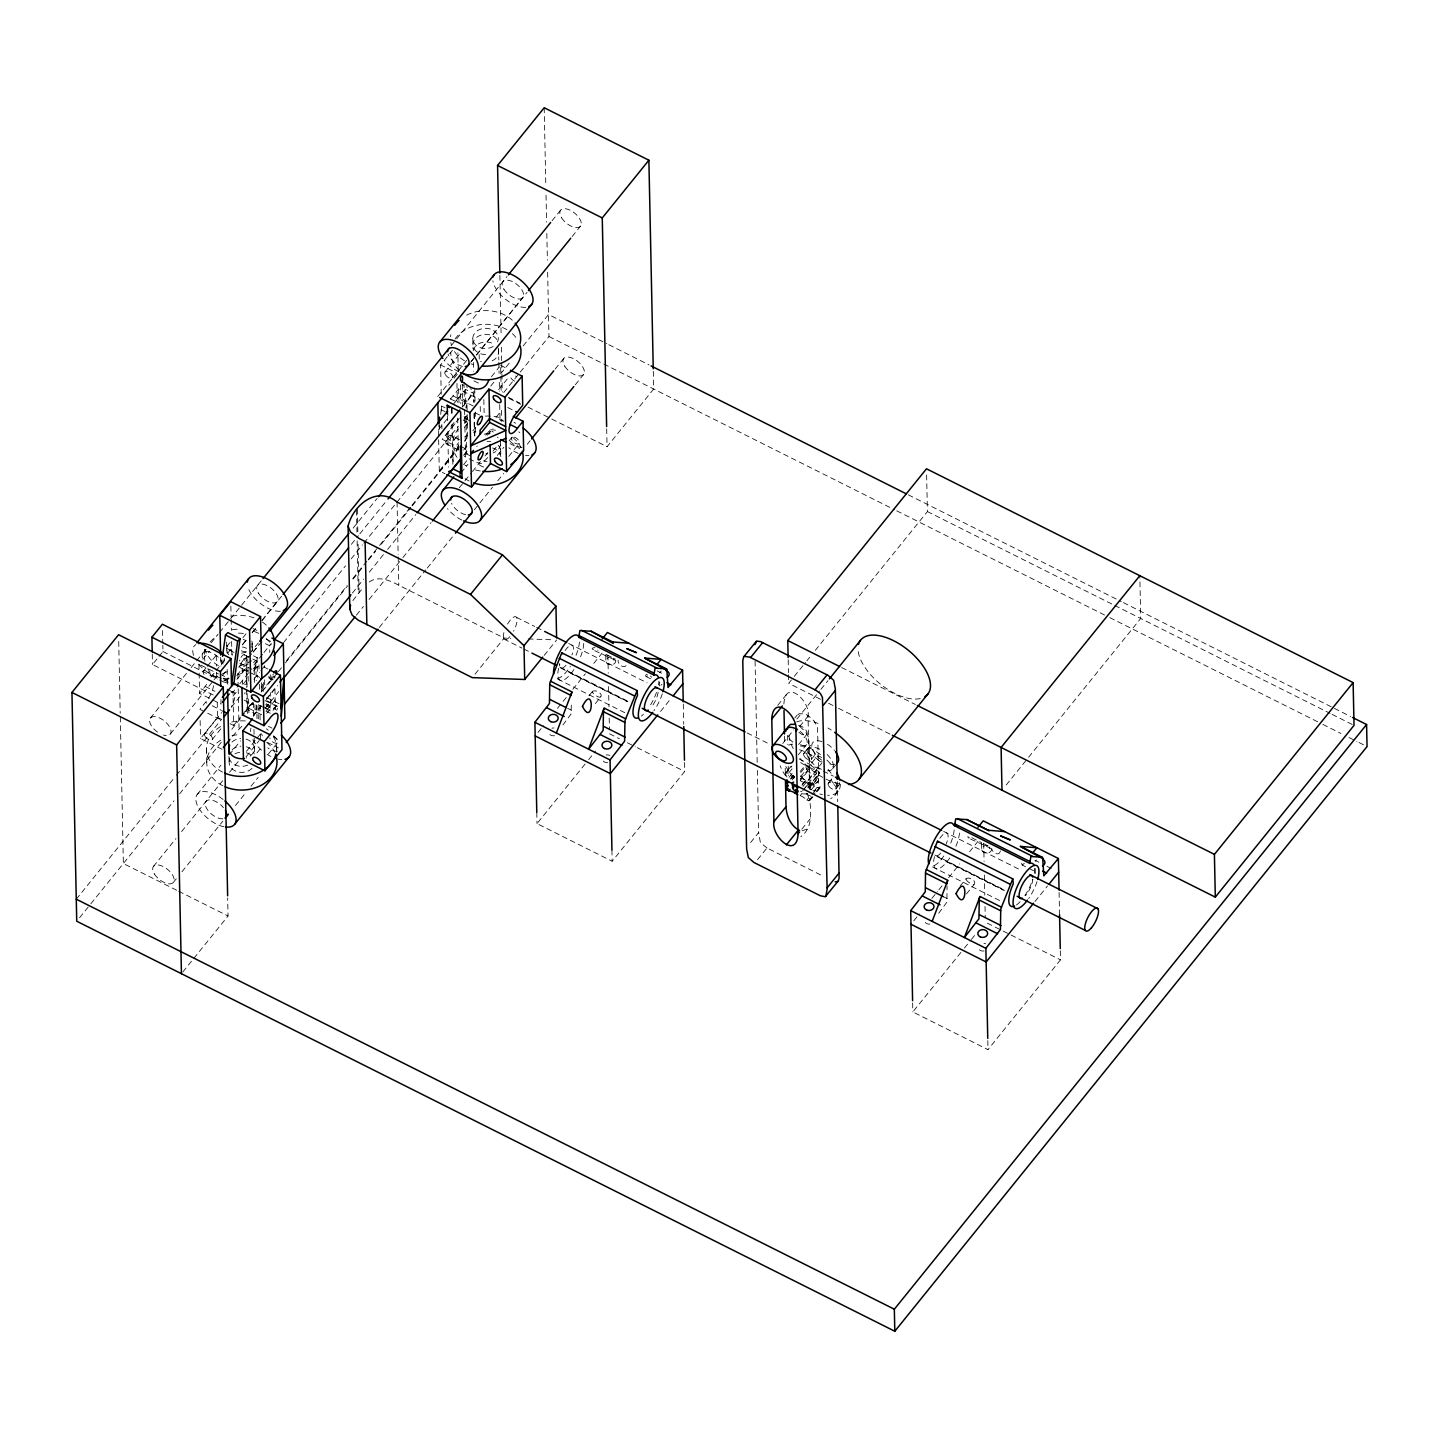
<?xml version="1.0" encoding="UTF-8"?>
<svg xmlns="http://www.w3.org/2000/svg" width="1439" height="1439" viewBox="0 0 1439 1439"><rect width="100%" height="100%" fill="white"/><g stroke="black" fill="none" stroke-linecap="round" stroke-linejoin="round"><path stroke-width="0.75" stroke-dasharray="5 3.75" d="M783.877 704.031C785.226 677.499 810.93 701.62 808.034 716.136L809.509 786.737M807.909 795.173A9.551 4.857 38.9 0 0 809.707 799.418L809.833 799.634C810.841 812.531 812.927 827.875 800.857 836.653M262.348 735.851L261.502 733.71M438.553 435.639L439.003 423.462M439.363 429.164L439.74 424.955M440.712 414.432L441.485 406.014L445.065 407.795M221.39 664.872L222.272 658.468M223.782 662.498L224.358 658.235M812.477 797.314L809.833 799.634M817.658 790.91L820.068 786.593A9.551 4.857 38.9 0 1 818.341 781.215A12.771 6.493 38.9 0 0 818.413 777.69L809.348 788.914M809.204 788.374L818.251 777.15A9.551 4.857 38.9 0 1 819.78 773.373L816.92 769.793A9.551 4.857 38.9 0 1 810.553 767.814L800.192 780.64M809.941 800.462L812.873 796.666M352.879 600.585L363.006 587.706M800.444 775.927L806.128 781.269A10.954 5.576 38.9 0 0 810.049 783.23L815.625 783.536L818.269 780.963A17.322 8.814 38.9 0 0 818.647 778.643L817.604 729.321A17.322 8.814 38.9 0 0 817.136 726.605L814.33 721.281L808.628 715.938A10.954 5.576 38.9 0 0 804.725 713.978L799.149 713.672L796.487 716.244A17.322 8.814 38.9 0 0 796.163 717.755M790.659 766.519L785.334 774.074A9.551 4.857 38.9 0 1 786.935 777.078M213.188 694.965L152.48 664.53L157.714 658.037M159.027 656.418L162.967 651.543L162.823 645.248M150.286 718.205L189.75 669.333M191.171 667.588L205.615 649.708M211.209 642.783L218.206 634.113M219.609 632.387L261.646 580.313M451.109 345.756L456.199 339.442M456.703 338.831L506.942 276.612M552.054 220.761L560.526 210.292M202.881 659.278L209.446 651.148M441.233 394.268L440.622 364.93L452.422 350.325M203.367 671.186L205.993 667.93M207.288 666.311L216.48 654.943M445.029 371.964L459.455 354.102M210.885 677.085L214.825 672.229M216.138 670.592L225.329 659.224M452.565 377.881L468.305 358.383M242.957 637.675L247.022 632.638M437.726 396.516L456.721 373.007L440.622 364.93M220.94 699.624L221.03 704.103L199.553 693.346L205.147 686.439A13.221 4.479 -63.4 0 1 207.774 683.273M454.094 378.205L458.286 373.025L457.854 352.807M170.36 733.962L212.666 681.6M214.069 679.856L218.296 674.621M242.256 644.942L246.501 639.707M252.131 632.728L256.358 627.494M262.006 620.497L281.738 596.07M470.643 362.178L474.87 356.944M476.291 355.199L527.034 292.369M572.146 236.518L580.601 226.031M242.489 644.672L246.681 639.492M252.275 632.566L256.466 627.368M262.078 620.443L277.457 601.394M471.201 361.513L475.392 356.314M476.795 354.588L522.951 297.441M222.451 675.449L227.956 668.649M213.494 685.683A13.221 4.479 -63.4 0 1 205.471 702.394L199.895 709.301L205.759 712.251M450.407 399.053A13.221 4.479 -63.4 0 0 453.033 395.887L458.609 388.98L480.086 399.736M238.694 667.156L258.265 642.909M251.663 653.756L246.033 660.735L246.591 687.32M253.084 652.011L258.714 645.014M353.167 528.095L377.126 498.434M456.055 400.69L458.879 397.2L466.938 401.247L467.171 412.309M253.282 651.993L261.574 641.74L269.633 645.769L269.777 652.461M453.051 404.683L465.481 389.285L473.539 393.333L473.719 402.254M236.787 675.449L242.22 668.721L242.31 672.643M236.877 679.352L247.724 665.915M438.427 429.775L447.925 418.012L447.853 414.108M262.546 654.295L254.091 664.764L254.451 682.482M263.949 652.551L271 643.827M351.35 544.338L358.401 535.614M359.804 533.869L386.587 500.718M462.477 407.003L473.539 393.333M230.078 723.673L233.658 725.472L232.974 692.213L238.388 685.504M239.755 683.813L250.602 670.376M233.046 696.134L238.478 689.407M450.893 426.394L454.958 421.357M243.209 684.047L248.461 677.553M253.696 671.06L258.948 664.566L259.038 668.937M491.436 376.712L499.315 366.963M221.984 749.269L200.507 738.513L217.559 717.395L217.199 700.631M459.239 418.173L442.187 439.291L458.286 447.367L439.291 470.877L444.975 473.737M204.662 733.638L221.714 712.521M446.342 434.416L458.142 419.81M76.285 899.195L174.964 777.024M176.367 775.279L221.48 719.428M231.337 707.215L239.809 696.746M253.894 679.298L259.542 672.301M260.945 670.556L265.172 665.322M283.501 642.639L345.522 565.851M351.17 558.872L362.448 544.895M363.851 543.151L458.304 426.214M463.934 419.235L466.758 415.745M490.735 386.084L494.962 380.831M500.592 373.852L510.467 361.639M523.148 345.936L548.529 314.511L606.808 343.723M212.199 739.538L221.39 728.17M453.879 440.334L459.113 433.841M464.365 427.329L468.305 422.472M498.596 389.699L507.787 378.331M233.658 725.472L240.457 717.072M241.806 715.381L251.303 703.635M245.296 711.424L252.688 702.484M261.143 692.015L273.842 676.312M286.523 660.591L347.141 585.547M352.771 578.568L366.873 561.12M368.276 559.375L378.151 547.162M379.554 545.417L410.565 507.014M411.968 505.269L459.904 445.946M79.559 917.74L89.452 905.491M90.837 903.782L174.011 800.803M179.641 793.824L221.948 741.463M231.805 729.249L244.486 713.546M245.907 711.801L252.958 703.077M276.918 673.398L261.412 692.591L261.304 686.277M278.321 671.653L283.969 664.674M285.372 662.929L347.393 586.141M353.041 579.162L362.916 566.93M368.546 559.951L375.597 551.227M381.227 544.248L410.835 507.589M412.238 505.844L458.771 448.248M464.401 441.269L467.225 437.78M472.855 430.801L475.679 427.311M503.776 392.523L548.979 336.546L547.629 271.503M232.47 736.282L242.849 725.184M463.646 450.065L467.585 445.191M266.377 698.85L274.507 688.777M246.627 689.533L247.058 709.463L255.099 713.51L260.747 706.513M266.377 699.534L277.655 685.576M352.375 593.084L363.635 579.126M369.283 572.146L386.192 551.191M387.613 549.446L415.799 514.55M463.718 455.21L467.945 449.975L461.505 446.756M253.21 716.154L261.502 705.901M464.024 455.156L466.794 451.738L466.038 416.051M265.172 708.366L278.752 691.565M485.734 435.262L489.8 430.225L493.379 432.024M197.143 794.598L220.922 765.152M229.305 754.773L240.493 740.905M463.61 464.671L467.801 459.491M487.389 435.244L492.983 428.318M266.611 710.596L274.759 700.523L274.669 696.602M266.791 713.348L271.323 707.754M461.02 472.873L467.927 464.329M153.379 866.53L175.936 838.595M181.584 831.616L222.703 780.711M229.52 772.275L239.378 760.044M246.429 751.32L260.477 733.944A12.771 6.493 38.9 0 0 259.811 735.761M356.386 615.173L363.437 606.449M369.086 599.469L401.499 559.321M402.92 557.577L431.106 522.663M459.311 487.767L464.006 481.957M464.941 480.788L471.003 473.305M472.388 471.578L480.446 461.577M484.979 455.983L487.785 452.53M555.166 369.068L563.62 358.599M246.087 756.788L259.2 740.545M487.749 457.566L481.849 463.646L476.309 462.405M493.001 451.073L496.941 446.198M256.915 752.975L260.855 748.1M497.282 455.39L503.848 447.277M509.082 440.766L511.708 437.528M268.391 754.018L277.565 742.65M508.74 456.433L519.245 443.428M173.471 882.269L176.295 878.779M181.926 871.8L222.811 821.183M235.51 805.48L245.601 792.997M251.016 786.27L258.175 777.42M379.302 627.44L425.818 569.844M427.239 568.099L454.022 534.93M474.294 509.838L479.385 503.524M479.889 502.913L492.48 487.317M497.714 480.824L503.668 473.467M527.322 444.165L530.146 440.676M575.258 384.825L583.712 374.356M182.843 971.955L228.046 915.995L227.668 898.044M551.749 419.019L607.06 446.738L653.666 389.016L653.306 371.082M475.014 674.189L504.172 638.089L510.737 638.304M544.158 655.411L556.659 639.923M537.97 732.487L543.546 725.58M557.487 708.312L561.678 703.131M563.063 701.405L567.254 696.224M572.83 689.317L585.385 673.776M593.749 663.415L602.114 653.054M562.901 724.95L570.923 714.266L571.373 703.959M588.965 695.757L592.688 691.152M684.514 762.49L684.694 771.484L612.169 861.259L537.017 823.594L587.22 761.429M588.623 759.702L595.584 751.068M660.555 711.442L670.304 699.354M820.572 699.3L788.68 683.309L792.889 678.111M794.292 676.366L805.498 662.498M806.901 660.753L809.707 657.281M815.301 650.338L927.4 511.564L926.59 473.071M777.762 705.326L787.151 693.688M794.778 718.025L797.242 714.967M796.918 719.032L819.475 691.116M820.878 689.371L827.929 680.647M782.744 743.495L793.788 729.807M799.724 726.425L808.034 716.136M798.537 744.575L806.829 734.322M798.321 754.827L806.613 744.557M785.226 773.067L791.684 766.285M785.406 774.164L791.882 766.16M803.789 753.46L807.243 749.179M807.441 749.161L812.621 742.758M794.598 777.851A9.551 4.857 38.9 0 1 788.284 773.516L793.465 767.095M789.004 777.366L793.537 771.754M790.299 779.075L793.537 775.063M791.108 778.805L793.68 775.603M792.817 778.571L794.76 776.161M792.062 780.01L794.652 776.808M800.12 771.556L805.3 765.134A12.771 6.493 38.9 0 1 809.905 767.383L810.067 767.509M800.768 772.545L806.29 765.71M811.326 759.36L814.78 755.097M800.75 776.502L816.866 756.554M800.192 779.416L809.941 767.419M750.618 842.517L758.677 832.533L757.274 765.746M802.045 784.129L805.93 780.55A12.771 6.493 38.9 0 0 810.535 782.798L806.649 787.619M802.045 785.352L805.93 780.55M802.998 786.413L821.795 763.138M800.606 780.891A9.551 4.857 38.9 0 0 806.47 782.618L816.92 769.793M802.638 790.784L818.611 770.764M804.527 788.59L807.981 784.309M800.174 795.623L802.117 793.231M807.909 787.888A9.551 4.857 38.9 0 1 809.42 786.216L819.654 772.041M808.232 787.169L818.593 774.344M809.491 786.18L819.996 773.193M811.29 789.813L818.413 780.999M757.562 859.623L766.969 847.985L823.576 876.369M809.635 800.678L806.829 800.084L809.42 796.882M813.952 791.27L817.19 787.259A9.551 4.857 38.9 0 0 810.877 782.924M812.064 794.49L815.517 790.209M832.551 768.858L837.732 762.436M808.61 800.893L815.086 792.889M816.183 791.414L820.068 786.593M816.758 791.846L820.248 787.691M828.306 783.122L831.76 778.859M801.865 829.134L810.175 818.845M835.843 789.04L839.297 784.759M835.016 795.227L838.469 790.946M1006.203 785.01L1027.212 759.001M1028.615 757.256L1140.713 618.464L1139.814 575.708M913.783 920.834L919.359 913.927M931.914 898.386L937.491 891.478M938.876 889.752L943.067 884.571M948.643 877.664L959.795 863.85M969.562 851.762L977.926 841.401M960.101 886.082L966.289 878.402M938.714 913.297L946.916 902.109L947.042 885.974M1060.309 950.837L1060.507 959.831L987.981 1049.625L912.83 1011.941L963.033 949.794M964.418 948.067L969.994 941.16M971.397 939.433L975.588 934.253M1034.965 901.516L1047.502 885.992M595.368 703.563L600.405 697.339M966.468 893.925L974.023 884.589M1024.28 863.364L1022.32 865.055L1021.618 863.166M647.694 675.88C643.719 678.596 645.751 669.98 651.651 677.265M593.659 649.313C589.414 649.637 595.188 644.69 597.958 650.374M615.137 660.069L592.454 649.655M969.472 837.66L968.267 838.002L967.925 836.275M990.949 848.416L968.267 838.002M806.901 829.17L801.775 830.897M369.247 581.986C378.457 575.312 390.005 580.601 398.801 585.259L504.172 638.089M807.729 793.896L801.415 793.914A10.954 5.576 38.9 0 1 800.426 793.537M222.541 673.74L228.405 671.168M240.097 666.023L251.789 660.879M228.567 678.992L222.721 681.564A35.112 27.773 -1.2 0 0 227.38 683.021M238.316 674.711L248.066 670.412M819.996 787.835L817.19 787.259M786.503 772.689L788.194 773.409M241.284 650.824L246.303 652.209L247.13 691.583M806.47 782.618L809.294 784.867M528.221 638.934L552.27 639.779M608.823 344.73L649.025 364.894M908.315 494.836L1121.377 601.628M1123.373 602.635L1332.424 707.394M1334.421 708.402L1350.502 716.46M927.4 511.564L1112.797 604.488M1114.793 605.477L1330.104 713.384M1332.1 714.392L1354.027 725.382M548.979 336.546L894.698 509.82M896.713 510.827L1107.76 616.612M1109.775 617.619L1320.822 723.385M1322.837 724.393L1340.914 733.458M1348.955 737.488L1356.995 741.517M1359.01 742.524L1367.05 746.553M500.628 365.344L506.474 368.276M508.291 397.236L520.145 403.19M528.041 407.147L549.77 418.03M473.899 380.849L479.763 383.781M509.046 398.459L520.756 404.323M462.099 384.645L463.43 385.31M466.128 386.659L467.459 387.325M470.139 388.674L471.488 389.357M507.733 407.507L513.093 410.205M453.033 395.887L474.51 406.661M503.794 421.339L495.987 417.418L501.563 410.511L501.797 421.735M450.191 398.765L455.551 401.445M475.086 412.777L480.266 415.367M465.642 418.749L470.823 421.357M463.142 420.134L470.949 424.055M509.982 443.626L519.749 448.518M441.557 409.917L445.137 411.716M450.641 435.315A4.785 1.619 -63.4 0 1 448.32 442.582A4.785 1.619 -63.4 0 1 446.162 440.622A4.785 1.619 -63.4 0 1 450.641 435.315L462.585 441.269M446.234 443.788L458.322 449.849M466.38 453.879L471.56 456.469M469.15 458.825L474.51 461.505M841.617 667.516L915.366 704.48M828.558 703.293L836.527 707.286M838.523 708.294L890.345 734.268M657.155 670.934L663.073 673.902M1034.929 860.27L1038.886 862.249M1046.801 866.224L1052.736 869.192M605.783 654.277L611.629 657.209M971.829 837.732L981.578 842.624M983.539 843.614L989.384 846.546M646.147 676.564L651.507 679.262M1021.96 864.911L1025.539 866.71M1029.119 868.508L1036.278 872.088M516.583 617.385L534.624 626.415M536.639 627.422L542.647 630.444M568.711 643.503L647.118 682.823M747.147 732.937L769.199 743.981M799.275 759.055L821.327 770.099M823.324 771.106L833.343 776.143M943.624 831.4L1021.834 870.631M503.866 639.024L521.907 648.072M523.904 649.079L529.93 652.083M560.005 667.156L630.174 702.322M934.9 855.054L1005.07 890.219M560.796 668.128L629.832 702.718M1004.53 890.525L935.512 855.935A12.771 4.335 -63.4 0 0 940.746 853.039M571.067 673.47L627.44 701.728M946.88 861.835L1003.253 890.075M624.85 712.719L555.832 678.129A23.941 8.13 -63.4 0 0 570.348 666.365M932.508 866.926L999.691 900.526M567.596 708.33L571.517 710.29M943.408 896.677L947.312 898.638M609.542 733.8L619.418 738.765M627.332 742.722L635.247 746.697M637.225 747.686L684.694 771.484M987.316 923.154L1001.166 930.098M1003.145 931.087L1009.081 934.055M1011.059 935.044L1060.507 959.831M252.994 628.537L256.79 630.444M266.323 639.186L272.079 642.064M253.462 655.806L258.948 658.63M244.144 654.673L251.052 658.145M252.778 659.008L256.232 660.735M226.732 648.413L232.111 651.112L232.201 655.303M264.326 667.246L267.906 669.045M239.881 663.253L251.969 669.297M268.643 677.661L272.097 679.388M240.007 667.516L247.958 671.491M249.936 672.499L259.865 677.463M220.203 674.207L229.143 678.686M266.719 697.519L279.256 703.797M200.902 665.124L218.476 673.938M223.063 678.147L229.017 681.133M266.737 700.757L277.097 705.955M216.695 676.312L222.074 679.01M223.854 679.91L229.233 682.59M265.01 700.541L279.328 707.718M162.967 651.543L217.793 679.028M219.753 680.017L228.028 684.155M266.269 703.779L273.104 707.197A3.112 2.5 77.1 0 1 274.237 707.808M265.801 704.57L275.389 709.391L274.975 689.479M266.107 705.794L270.946 708.222L270.604 692.609M263.247 706.747L271.072 710.65M229.395 690.414L232.974 692.213M258.336 704.804L264.021 707.646M265.927 708.6L272.331 711.945M244.072 700.109L252.688 704.426M265.927 711.064L272.834 714.517M205.147 686.439L214.915 691.332M261.754 714.805L248.102 707.952A13.221 4.479 -63.4 0 1 252.509 703.311M205.471 702.394L206.82 703.059M212.199 705.758L221.588 710.47M217.559 717.395L221.138 719.194M267.672 742.506L278.411 747.884M207.702 713.222L221.372 720.076M176.691 890.255L123.358 863.526L120.264 715.471M178.67 891.245L228.046 915.995M766.969 847.985L760.386 842.57L758.677 832.533M464.257 456.343L465.57 457.026L464.563 408.91M274.13 707.952L275.353 709.337M989.744 848.776L989.402 847.031M613.931 660.411L613.59 658.199M263.373 682.482L263.571 691.457M1059.086 892.396L1059.554 914.88M1035.217 868.472L1035.325 874.336M983.7 843.488L984.078 861.475M984.348 874.966L984.78 895.184M985.013 906.426L985.247 917.668M987.802 1040.631L987.981 1049.625M981.56 843.524L981.686 849.37M912.632 1002.965L912.83 1011.941M837.282 781.611L837.714 801.649M810.013 789.345L808.97 740.006A17.322 8.814 38.9 0 0 808.502 737.29L805.696 731.983L799.994 726.623A10.954 5.576 38.9 0 0 799.005 726.011M788.194 659.782L788.464 672.625M788.5 674.747L788.68 683.309M787.619 735.419L787.817 744.665M788.266 766.25L788.464 775.495M784.543 736.12L784.669 742.542M785.208 768.21L785.352 774.632M755.079 661.095L757.22 763.515M683.291 704.049L683.705 724.285M659.44 682.068L659.53 685.971M606.682 428.804L607.06 446.738M607.888 655.141L608.265 673.128M608.553 686.601L608.967 706.837M609.201 718.079L609.434 729.321M611.935 850.035L612.169 861.259M605.747 655.159L605.873 661.023M544.194 107.745L545.831 186.261M546.029 195.236L546.586 222.146M546.82 233.37L547.396 260.279M536.783 812.351L537.017 823.594M499.873 275.389L501.15 335.953M501.384 347.159L501.653 360.631M501.707 362.862L501.887 371.838M501.941 374.086L502.319 392.038M500.664 367.593L500.808 374.338M500.862 376.568L501.186 392.307M498.56 348.076L498.793 359.966M498.847 362.196L499.081 373.331M499.261 382.252L499.459 391.174M499.729 404.539L500.053 420.134M500.484 440.208L500.844 457.35M489.8 430.225L489.89 434.128M483.846 399.574L484.116 412.705M479.151 354.588L479.241 359.066M480.23 406.482L480.374 413.227M474.744 388.044L475.014 401.157M475.248 412.094L475.338 416.483M475.572 427.419L475.715 433.966M472.819 338.507L473.035 348.975M473.305 362.358L473.503 371.262M473.917 391.318L474.151 402.47M474.384 413.605L474.852 435.891M473.953 413.407L474.456 437.942M467.207 414.54L467.675 436.683M465.481 389.285L465.858 407.129M464.006 382.666L464.509 406.715M462.279 384.447L462.728 406.32M460.39 384.968L460.786 403.55M458.609 388.98L459.023 403.855M456.954 383.476L457.332 402.344M457.674 417.994L458.286 447.367M452.044 424.235L452.871 464.383M447.439 416.285L447.529 420.71M447.763 431.772L448.518 467.153M441.485 406.014L441.647 414.108M441.863 424.613L441.953 428.804M438.643 439.812L439.291 470.877M397.056 502.049L398.153 554.609M398.189 556.803L398.801 585.259M357.358 509.19L357.861 533.275M358.077 544.212L359.102 592.4M356.494 510.251L356.944 532.142M357.124 540.902L358.239 593.462M276.702 748.352L276.774 752.255M270.244 674.765L270.37 681.456M264.578 679.838L264.758 688.238M262.474 684.119L262.6 690.81M261.556 682.752L261.736 691.601M259.362 684.245L259.506 690.81M259.829 706.117L260.135 721.425M260.423 734.556L260.513 738.927M257.041 657.587L257.455 677.283M258.049 705.704L258.318 718.834M255.818 662.875L256.196 680.719M256.7 705.254L256.987 718.637M254.919 704.642L255.099 713.51M252.149 643.125L252.311 650.932M253.39 702.664L253.678 716.046M253.966 729.411L254.487 754.378M247.76 658.846L248.228 681.151M248.605 698.994L248.929 714.607M247.166 693.76L247.58 713.456M242.472 680.467L242.543 684.37M237.885 673.488L238.155 686.601M238.208 688.795L239.036 728.152M230.87 606.089L231.103 617.133M231.157 619.346L231.373 630.39M231.607 641.452L231.895 654.709M226.66 645.284L226.84 653.792M227.164 669.405L227.488 685M228.981 756.518L229.107 762.364M220.671 657.263L220.851 666.095M216.264 655.626L216.48 666.113M216.623 672.409L216.785 680.233M204.392 649.349L204.554 657.155M206.479 748.874L206.766 762.544M198.942 664.152L199.086 670.88M199.14 673.128L199.553 693.346M200.129 720.543L200.507 738.513M162.517 630.534L162.787 643.143M152.246 654.026L152.48 664.53M118.718 641.452L120.21 713.222M245.08 692.591A4.785 1.619 -63.4 0 1 244.63 693.904M273.086 710.434A4.785 1.619 -63.4 0 1 276.846 705.901A4.785 1.619 -63.4 0 1 276.648 710.488M260.747 708.474A4.785 1.619 -63.4 0 1 260.675 705.272M253.696 704.229A4.785 1.619 -63.4 0 1 252.239 703.347M240.997 657.425A4.785 1.619 -63.4 0 1 244.594 655.59A4.785 1.619 -63.4 0 1 241.41 662.624A4.785 1.619 -63.4 0 1 239.809 660.051M275.245 676.654A4.785 1.619 -63.4 0 1 274.291 678.039M273.338 679.01A4.785 1.619 -63.4 0 1 271.665 678.596A4.785 1.619 -63.4 0 1 272.762 674.405M264.722 665.591A4.785 1.619 -63.4 0 1 264.47 667.552M253.57 662.731A4.785 1.619 -63.4 0 1 256.682 661.814A4.785 1.619 -63.4 0 1 253.678 668.487M226.678 652.029A4.785 2.428 38.9 0 1 227.524 653.108M273.374 736.588A4.785 2.428 38.9 0 1 277.817 741.445A4.785 2.428 38.9 0 1 274.219 742.794A4.785 2.428 38.9 0 1 269.795 737.937M272.205 679.981A4.785 2.428 38.9 0 1 268.769 676.438M272.798 674.513A4.785 2.428 38.9 0 1 273.554 674.981M256.484 705.056A13.221 4.479 -63.4 0 1 253.894 715.489M231.031 692.555A13.221 4.479 -63.4 0 1 235.043 694.947A13.221 4.479 -63.4 0 1 231.337 706.909M269.866 645.248A3.112 0.989 -39.6 0 1 271.539 643.863M204.032 674.423A4.785 2.428 38.9 0 1 204.23 670.646A4.785 2.428 38.9 0 1 209.626 673.146A4.785 2.428 38.9 0 1 210.526 677.427M467.603 417.67A4.785 1.619 -63.4 0 1 465.355 418.479A4.785 1.619 -63.4 0 1 465.894 414.666M467.621 453.501A4.785 1.619 -63.4 0 1 465.912 452.655A4.785 1.619 -63.4 0 1 467.729 447.673M458.663 449.903A4.785 1.619 -63.4 0 1 458.771 445.317M448.896 385.148A13.221 4.479 -63.4 0 1 449.49 384.177M466.092 408.208A13.221 4.479 -63.4 0 1 473.017 392.038M467.585 419.361A4.785 2.428 38.9 0 1 464.078 416.537M514.586 381.119A4.785 2.428 38.9 0 1 510.143 376.011M515.594 376.047A4.785 2.428 38.9 0 1 516.313 376.676M514.317 437.114A4.785 2.428 38.9 0 1 519.497 442.618A4.785 2.428 38.9 0 1 514.101 442.51A4.785 2.428 38.9 0 1 512.32 437.06M247.85 765.062A12.771 10.109 -1.2 0 1 229.017 757.04M232.129 749.683A12.771 10.109 -1.2 0 1 240.871 746.175M246.231 746.751A12.771 10.109 -1.2 0 1 254.235 754.018M251.771 646.345A12.771 10.109 -1.2 0 1 251.987 651.327M248.515 656.346A12.771 10.109 -1.2 0 1 241.302 659.242M228.747 654.781A12.771 10.109 -1.2 0 1 230.51 642.172M243.137 639.546A12.771 10.109 -1.2 0 1 246.429 640.715M247.112 683.975A35.112 27.773 -1.2 0 1 244.648 684.352M216.659 678.057A35.112 27.773 -1.2 0 1 207.72 668.667M204.914 661.113A35.112 27.773 -1.2 0 1 205.993 649.313M210.148 642.082A35.112 27.773 -1.2 0 1 216.695 636.056M232.219 629.796A35.112 27.773 -1.2 0 1 239.683 629.113M254.271 631.505A35.112 27.773 -1.2 0 1 258.66 633.376M266.215 638.502A35.112 27.773 -1.2 0 1 271.611 645.104M248.03 664.458A12.771 10.109 -1.2 0 1 239.665 666.994M228.064 652.784A12.771 10.109 -1.2 0 1 233.55 648.072M242.382 646.992A12.771 10.109 -1.2 0 1 246.573 648.341M258.354 666.455A35.112 27.773 -1.2 0 1 253.948 668.398M246.824 670.322A35.112 27.773 -1.2 0 1 239.378 671.006M218.332 665.627A35.112 27.773 -1.2 0 1 205.075 649.385M231.931 616.144A35.112 27.773 -1.2 0 1 253.983 617.853M262.384 622.062A35.112 27.773 -1.2 0 1 267.492 626.361M251.861 640.985A12.771 10.109 -1.2 0 1 251.861 645.284M246.285 651.669A12.771 10.109 -1.2 0 1 241.194 653.216M234.071 652.461A12.771 10.109 -1.2 0 1 227.128 640.481M238.478 633.16A12.771 10.109 -1.2 0 1 246.285 634.671M222.883 785.784A35.112 27.773 -1.2 0 1 220.851 740.186M232.003 735.689A35.112 27.773 -1.2 0 1 239.396 734.574M266.719 742.434A35.112 27.773 -1.2 0 1 274.777 752.309M252.095 768.246A12.771 10.109 -1.2 0 1 235.366 771.016A12.771 10.109 -1.2 0 1 230.258 758.155M234.971 753.82A12.771 10.109 -1.2 0 1 240.979 752.201M246.339 752.777A12.771 10.109 -1.2 0 1 251.537 755.583M273.536 736.822A35.112 27.773 -1.2 0 1 276.342 752.309M222.595 772.131A35.112 27.773 -1.2 0 1 220.563 726.533M231.715 722.036A35.112 27.773 -1.2 0 1 246.609 721.065M266.431 728.782A35.112 27.773 -1.2 0 1 268.14 730.221M246.051 739.106A12.771 10.109 -1.2 0 1 254.361 748.514A12.771 10.109 -1.2 0 1 246.051 758.047M231.949 742.074A12.771 10.109 -1.2 0 1 240.691 738.549M280.335 611.233A23.941 12.178 38.9 0 1 247.67 586.249M228.693 678.111A23.941 12.178 38.9 0 1 222.379 678.686M216.821 677.283A23.941 12.178 38.9 0 1 198.852 664.26M193.599 655.375A23.941 12.178 38.9 0 1 195.848 644.6M202.593 658.019A12.771 6.493 38.9 0 1 209.752 652.065A12.771 6.493 38.9 0 1 223.135 664.081M281.792 759.594A23.941 12.178 38.9 0 1 278.213 759.144M270.82 756.464A23.941 12.178 38.9 0 1 267.15 754.378M261.538 750.205A23.941 12.178 38.9 0 1 252.778 739.592M250.386 731.732A23.941 12.178 38.9 0 1 251.07 728.098M268.409 726.353A23.941 12.178 38.9 0 1 272.025 728.152M223.675 826.688A23.941 12.178 38.9 0 1 195.83 799.275A23.941 12.178 38.9 0 1 223.099 799.472M277.403 751.284A12.771 6.493 38.9 0 1 267.726 747.848M273.32 735.797A12.771 6.493 38.9 0 1 278.752 741.085M222.865 818.809A12.771 6.493 38.9 0 1 207.971 810.427A12.771 6.493 38.9 0 1 208.529 799.976A12.771 6.493 38.9 0 1 223.441 807.657M498.182 445.299A12.771 10.109 -1.2 0 1 499.909 454.886M487.012 461.505A12.771 10.109 -1.2 0 1 483.468 460.912M476.759 446.648A12.771 10.109 -1.2 0 1 477.226 446.018M487.066 441.359A12.771 10.109 -1.2 0 1 490.681 441.539M485.68 354.552A12.771 10.109 -1.2 0 1 472.999 345.486A12.771 10.109 -1.2 0 1 483.324 334.532A12.771 10.109 -1.2 0 1 497.966 341.529M459.329 370.471A35.112 27.773 -1.2 0 1 450.767 352.339M455.066 338.992A35.112 27.773 -1.2 0 1 506.924 329.675M512.41 333.686A35.112 27.773 -1.2 0 1 517.806 340.288M498.344 349.839A12.771 10.109 -1.2 0 1 489.458 361.747M481.399 361.567A12.771 10.109 -1.2 0 1 480.554 361.297M473.233 350.72A12.771 10.109 -1.2 0 1 481.831 342.518A12.771 10.109 -1.2 0 1 494.89 344.856M473.305 364.535A35.112 27.773 -1.2 0 1 470.985 363.797M464.527 360.811A35.112 27.773 -1.2 0 1 453.645 350.199M451.27 344.569A35.112 27.773 -1.2 0 1 450.821 342.626M450.569 336.69A35.112 27.773 -1.2 0 1 450.839 334.711M466.614 315.177A35.112 27.773 -1.2 0 1 513.687 321.545M493.235 346.439A12.771 10.109 -1.2 0 1 473.413 341.583A12.771 10.109 -1.2 0 1 485.896 328.308A12.771 10.109 -1.2 0 1 497.534 341.852M469.078 480.968A35.112 27.773 -1.2 0 1 465.067 478.629M453.321 461.667A35.112 27.773 -1.2 0 1 458.555 442.654M465.085 436.629A35.112 27.773 -1.2 0 1 467.045 435.369M473.503 432.294A35.112 27.773 -1.2 0 1 475.823 431.52M490.591 429.721A35.112 27.773 -1.2 0 1 495.556 430.243M512.914 437.618A35.112 27.773 -1.2 0 1 520.972 447.493M483.612 466.956A12.771 10.109 -1.2 0 1 476.867 462.387M492.534 447.961A12.771 10.109 -1.2 0 1 500.808 456.631M480.302 471.003A35.112 27.773 -1.2 0 1 473.197 469.168M466.74 466.2A35.112 27.773 -1.2 0 1 464.779 464.959M456.972 457.332A35.112 27.773 -1.2 0 1 458.268 429.002M464.815 422.976A35.112 27.773 -1.2 0 1 466.758 421.717M485.303 416.105A35.112 27.773 -1.2 0 1 502.391 418.407M500.52 444.417A12.771 10.109 -1.2 0 1 493.091 452.943M487.785 453.897A12.771 10.109 -1.2 0 1 485.968 453.807M484.188 434.128A12.771 10.109 -1.2 0 1 489.602 433.787M497.444 437.114A12.771 10.109 -1.2 0 1 498.02 437.654M458.663 371.748A23.941 12.178 38.9 0 1 444.327 360.326M525.829 307.298A23.941 12.178 38.9 0 1 505.359 299.132A23.941 12.178 38.9 0 1 492.875 280.839M462.459 366.351A12.771 6.493 38.9 0 1 448.069 354.084M461.775 520.055A23.941 12.178 38.9 0 1 447.439 508.633M528.94 455.605A23.941 12.178 38.9 0 1 525.523 455.515M518.13 453.375A23.941 12.178 38.9 0 1 508.884 447.781M500.178 420.836A23.941 12.178 38.9 0 1 503.074 420.17M513.885 422.4A23.941 12.178 38.9 0 1 515.702 423.246M465.57 514.658A12.771 6.493 38.9 0 1 451.54 503.29M522.015 447.367A12.771 6.493 38.9 0 1 509.37 440.55M518.795 431.862A12.771 6.493 38.9 0 1 519.803 432.617M157.535 732.109A12.771 6.493 38.9 0 1 151.473 717.18A12.771 6.493 38.9 0 1 168.993 725.958A12.771 6.493 38.9 0 1 163.434 735.059M1034.659 868.347A23.941 8.13 -63.4 0 1 1034.299 873.329M1024.892 895.598A23.941 8.13 -63.4 0 0 1032.824 879.175A12.771 4.335 -63.4 0 1 1025.539 895.544M1020.143 901.695A23.941 8.13 -63.4 0 1 1016.312 905.059M959.471 833.037A23.941 8.13 -63.4 0 1 955.82 846.492M949.722 857.932A23.941 8.13 -63.4 0 1 936.717 868.868A23.941 8.13 -63.4 0 1 934.666 855.701M1035.289 861.457A4.947 3.921 -1.2 0 1 1036.422 859.892M991.543 848.83A4.947 3.921 -1.2 0 1 986.057 853.201A4.947 3.921 -1.2 0 1 981.974 848.021A4.947 3.921 -1.2 0 1 989.312 845.988M984.078 950.963A4.947 3.921 -1.2 0 1 978.178 948.013M983.97 943.3A4.947 3.921 -1.2 0 1 985.697 943.84M929.882 924.126A4.947 3.921 -1.2 0 1 924.504 921.122M999.979 851.924A4.929 3.292 45.5 0 1 995.932 853.579A4.929 3.292 45.5 0 1 991.795 848.884M1000.465 850.881A4.929 2.806 25.9 0 1 1000.447 851.348M966.181 879.571A4.929 1.601 33.8 0 0 970.857 883.636A4.929 1.601 33.8 0 0 974.419 883.726A4.929 2.788 25.7 0 0 971.559 878.923A4.929 2.788 25.7 0 0 965.749 879.337M954.129 829.853A23.941 8.13 -63.4 0 1 950.585 843.506M943.858 855.971A23.941 8.13 -63.4 0 1 931.339 866.17M1037.015 881.585A23.941 8.13 -63.4 0 1 1028.669 898.476M939.793 838.379A12.771 4.335 -63.4 0 1 947.24 833.307A12.771 4.335 -63.4 0 1 946.196 843.974M583.712 643.467A23.941 8.13 -63.4 0 1 580.025 658.145M573.927 669.567A23.941 8.13 -63.4 0 1 560.293 680.359A23.941 8.13 -63.4 0 1 559.789 664.134M658.882 681.133A23.941 8.13 -63.4 0 1 658.486 684.982M656.472 692.447A23.941 8.13 -63.4 0 1 649.079 707.251M643.359 714.32A23.941 8.13 -63.4 0 1 641.434 716.028M615.658 660.087A4.947 3.921 -1.2 0 1 611.215 664.854A4.947 3.921 -1.2 0 1 605.891 660.771A4.947 3.921 -1.2 0 1 611.791 657.101M614.543 658.342A4.947 3.921 -1.2 0 1 615.119 658.972M660.915 685.198A4.947 3.921 -1.2 0 1 662.048 684.478M659.656 672.75A4.947 3.921 -1.2 0 1 661.346 671.042M554.573 735.707A4.947 3.921 -1.2 0 1 549.248 733.872M551.982 728.188A4.947 3.921 -1.2 0 1 553.997 727.99M607.762 762.688A4.947 3.921 -1.2 0 1 602.293 759.27M606.161 754.989A4.947 3.921 -1.2 0 1 609.884 755.493M626.019 665.573A4.929 3.292 45.5 0 1 620.946 665.591A4.929 3.292 45.5 0 1 618.158 660.105M600.818 696.476A4.929 1.601 33.8 0 1 597.239 696.386A4.929 1.601 33.8 0 1 592.58 692.321M592.149 692.087A4.929 2.788 25.7 0 1 597.958 691.673A4.929 2.788 25.7 0 1 600.926 696.494M662.3 693.796A23.941 8.13 -63.4 0 1 653.954 710.668M579.413 642.046A23.941 8.13 -63.4 0 1 575.87 655.716M658.109 692.213A12.771 4.335 -63.4 0 1 650.842 707.736M565.077 650.572A12.771 4.335 -63.4 0 1 572.344 645.356A12.771 4.335 -63.4 0 1 571.967 654.979M566.031 665.25A12.771 4.335 -63.4 0 1 559.681 663.685M507.535 624.094A12.771 4.335 -63.4 0 1 516.439 617.187A12.771 4.335 -63.4 0 1 513.543 631.199M509.766 636.74A12.771 4.335 -63.4 0 1 504.352 631.091M800.156 731.372A12.771 6.493 38.9 0 1 807.225 742.776A12.771 6.493 38.9 0 1 798.789 745.474M792.853 742.164A12.771 6.493 38.9 0 1 787.187 735.815M798.519 725.544A6.493 3.292 38.9 0 1 805.66 729.681A6.493 3.292 38.9 0 1 805.948 734.987A6.493 3.292 38.9 0 1 798.879 732.289M840.34 784.219A34.446 17.52 38.9 0 1 827.587 795.263M822.442 794.616A34.446 17.52 38.9 0 1 819.762 793.932M793.465 776.898A34.446 17.52 38.9 0 1 785.838 766.483M788.608 745.15A34.446 17.52 38.9 0 1 792.781 744.197M800.3 744.772A34.446 17.52 38.9 0 1 821.615 755.457M826.849 760.026A34.446 17.52 38.9 0 1 833.577 767.689M835.645 782.132A34.446 17.52 38.9 0 1 830.681 798.519M810.966 796.253A34.446 17.52 38.9 0 1 805.75 793.644M785.712 775.981A34.446 17.52 38.9 0 1 780.19 765.818M799.526 749.737A34.446 17.52 38.9 0 1 820.824 761.933M828.091 769.343A34.446 17.52 38.9 0 1 831.922 774.596M800.516 795.749A9.551 4.857 38.9 0 1 806.829 800.084M800.39 778.193A9.551 4.857 38.9 0 1 805.282 780.118M804.959 765.026A9.551 4.857 38.9 0 1 798.645 760.691M811.074 789.777A4.785 2.428 38.9 0 1 808.286 784.003A4.785 2.428 38.9 0 1 814.906 787.097A4.785 2.428 38.9 0 1 812.909 790.641M807.621 794.058A4.785 2.428 38.9 0 1 806.488 793.213M839.261 782.6A4.785 2.428 38.9 0 1 837.444 785.334A4.785 2.428 38.9 0 1 832.192 781.719A4.785 2.428 38.9 0 1 832.947 778.265M801.829 791.414A6.458 3.292 38.9 0 1 800.606 791.594M827.173 754.522A15.955 8.112 38.9 0 1 827.515 770.854M821.417 769.325A15.955 8.112 38.9 0 1 806.595 751.842A15.955 8.112 38.9 0 1 822.245 750.636M834.818 764.253A15.955 8.112 38.9 0 1 827.821 763.407M821.687 760.134A15.955 8.112 38.9 0 1 811.776 745.402A15.955 8.112 38.9 0 1 822.532 741.787M827.425 744.233A15.955 8.112 38.9 0 1 834.53 750.456M839.027 783.787A43.098 21.927 38.9 0 1 799.94 758.389M793.249 748.568A43.098 21.927 38.9 0 1 789.04 732.145M796.702 721.892A43.098 21.927 38.9 0 1 818.054 723.385M827.893 727.99A43.098 21.927 38.9 0 1 831.238 730.005M920.258 698.563A43.098 21.927 38.9 0 1 880.884 684.478A43.098 21.927 38.9 0 1 858.004 648.917M822.155 761.968A3.993 2.033 38.9 0 1 817.586 759.45A3.993 2.033 38.9 0 1 817.514 756.123A3.993 2.033 38.9 0 1 822.083 758.173M205.075 736.462A4.785 2.428 38.9 0 0 212.037 739.718A4.785 2.428 38.9 0 0 208.187 733.566A4.785 2.428 38.9 0 0 205.075 736.462M445.442 374.806A4.785 2.428 38.9 0 0 452.404 378.061A4.785 2.428 38.9 0 0 448.554 371.91A4.785 2.428 38.9 0 0 445.442 374.806M446.756 437.258A4.785 2.428 38.9 0 0 453.717 440.514A4.785 2.428 38.9 0 0 449.849 434.362A4.785 2.428 38.9 0 0 446.756 437.258M258.462 593.192A12.771 6.493 38.9 0 0 277.025 601.88A12.771 6.493 38.9 0 0 266.755 585.457A12.771 6.493 38.9 0 0 258.462 593.192M503.956 289.257A12.771 6.493 38.9 0 0 522.519 297.927A12.771 6.493 38.9 0 0 512.248 281.522A12.771 6.493 38.9 0 0 503.956 289.257M561.606 217.847A12.771 6.493 38.9 0 0 580.169 226.517A12.771 6.493 38.9 0 0 569.898 210.112A12.771 6.493 38.9 0 0 561.606 217.847M154.477 874.085A12.771 6.493 38.9 0 0 173.04 882.773A12.771 6.493 38.9 0 0 162.769 866.35A12.771 6.493 38.9 0 0 154.477 874.085M564.718 366.154A12.771 6.493 38.9 0 0 583.281 374.842A12.771 6.493 38.9 0 0 573.01 358.437A12.771 6.493 38.9 0 0 564.718 366.154M807.657 752.021A4.785 2.428 38.9 0 0 814.618 755.277A4.785 2.428 38.9 0 0 810.751 749.125A4.785 2.428 38.9 0 0 807.657 752.021M804.203 756.284A4.785 2.428 38.9 0 0 811.164 759.54A4.785 2.428 38.9 0 0 807.297 753.388A4.785 2.428 38.9 0 0 804.203 756.284M828.72 785.964A4.785 2.428 38.9 0 0 835.681 789.22A4.785 2.428 38.9 0 0 831.832 783.068A4.785 2.428 38.9 0 0 828.72 785.964M806.847 769.541A6.458 3.292 38.9 0 0 816.237 773.93A6.458 3.292 38.9 0 0 811.038 765.62A6.458 3.292 38.9 0 0 806.847 769.541"/><path stroke-width="1.5" d="M771.79 718.996C773.139 692.465 798.843 716.586 795.947 731.102L798.087 833.793C796.738 860.324 771.034 836.203 773.93 821.687L771.79 718.996L782.366 705.901M542.755 657.119L524.713 679.478L472.244 677.625L358.257 620.191L352.141 615.119L349.821 609.363L348.094 526.152C352.807 505.557 376.856 485.123 397.056 502.049L502.445 554.86L555.94 606.143L556.605 637.819M349.821 609.363L350.558 605.117M1010.088 839.764L1000.609 835.915L1010.088 839.926M281.127 708.618L284.005 677.014L279.939 682.068M281.289 716.424L284.167 684.838M439.003 423.462L439.579 417.13M222.559 656.328L225.491 634.995L227.884 632.62L240.061 638.718L233.891 683.543L222.326 697.267M240.061 638.718L237.669 641.092L231.499 685.899L230.942 658.576L162.391 624.238L151.904 637.207L152.21 651.921M754.953 644.672L756.698 641.074L760.673 641.632L828.091 675.377L833.667 680.287L835.34 688.903L837.246 779.38M571.877 692.213L571.445 693.472A4.065 1.385 -63.4 0 0 571.247 694.371L571.193 695.505L549.716 684.748L549.77 683.615A4.065 1.385 -63.4 0 1 549.968 682.716L561.804 652.838L637.117 690.576L637.477 695.361A23.941 8.13 -63.4 0 0 637.891 718.007M604.092 708.348L603.661 709.625A4.065 1.385 -63.4 0 0 603.463 710.506L603.139 730.4L588.587 749.179L604.182 708.096L625.659 718.852L625.12 720.381A4.065 1.385 -63.4 0 0 624.94 721.281L624.616 741.175L610.046 759.936L611.935 850.035M947.689 880.56L947.24 881.837A4.065 1.385 -63.4 0 0 947.06 882.719L947.006 883.852L925.529 873.095L925.583 871.962A4.065 1.385 -63.4 0 1 925.781 871.063L937.437 841.275L938.012 842.283M979.887 896.713L979.455 897.972A4.065 1.385 -63.4 0 0 979.257 898.871L978.952 918.748L964.382 937.526L979.995 896.443L1001.472 907.2L1000.932 908.746A4.065 1.385 -63.4 0 0 1000.735 909.628L1000.429 929.522L985.859 948.301L987.748 1038.382M556.371 733.045L571.967 691.943L550.507 681.187M625.659 718.852L637.117 690.576M932.166 921.392L947.779 880.29L926.302 869.534M1001.472 907.2L1012.768 878.851L1013.29 883.708A23.941 8.13 -63.4 0 0 1014.531 906.066M460.606 473.413L460.462 446.108M756.159 641.452L743.639 656.957L742.776 660.825L746.625 848.938L748.298 857.536L753.874 862.447L820.302 895.742L825.267 896.749L838.325 880.866L839.099 878.186L837.804 806.11M825.806 896.389L827.137 889.284L822.442 697.357L820.374 693.49L816.003 690.342L749.575 657.047L744.071 656.4M536.783 812.351L534.894 722.27L549.446 703.491L549.716 684.748M912.596 1000.717L910.707 910.617L925.259 891.856L925.529 873.095M1352.516 717.467L1366.582 724.519L1367.05 746.553L894.806 1331.255L76.735 921.23L71.95 692.447L118.574 634.725L223.261 687.194L227.632 895.795M499.837 273.14L497.57 165.467L544.194 107.745L648.881 160.215L653.252 368.834M196.837 642.819L248.587 578.748M439.525 342.338L494.063 274.795M220.617 655.051L219.789 615.28L230.78 601.682L260.549 616.594L261.844 678.471L250.854 692.069L232.992 683.111M263.067 578.568L449.148 348.166M508.363 274.867L550.651 222.505M250.854 692.069L249.559 630.21L260.549 616.594M220.761 686.277L220.455 671.563L230.942 658.576M283.141 594.325L469.24 363.923M528.437 290.624L570.743 238.262M259.668 641.182L286.235 608.283M477.19 371.874L531.728 304.331M181.44 973.699L176.637 744.916L223.261 687.194M606.628 426.556L602.257 217.937L648.881 160.215M269.992 631.055L348.94 533.329M378.529 496.689L447.601 411.158M222.433 702.376L226.625 697.196A13.221 4.479 -63.4 0 1 229.251 694.03M273.824 640.337L348.526 547.845M387.99 498.973L459.886 409.971M488.81 379.968C484.619 392.811 472.064 390.347 464.006 382.666C456.019 381.713 464.347 368.438 462.225 382.252M224.16 716.622L226.948 713.15A13.221 4.479 -63.4 0 0 229.574 709.823M273.824 655.5L283.321 643.737L271.935 638.035M446.863 474.672L471.506 487.03L469.941 412.669L488.936 389.142L505.053 397.218L506.6 471.578L490.501 463.502L490.105 444.633M241.95 687.914L242.507 714.877L263.985 725.634L263.373 696.44L280.425 675.323L269.687 669.944M505.053 397.218L522.105 376.101L510.377 370.237M223.297 747.65L229.844 739.52M489.638 422.4L470.643 445.91L505.737 430.477L489.638 422.4L488.936 389.142M283.303 678.596L350.954 594.829M417.202 512.806L460.912 458.699M459.886 460.282L452.943 468.862L461.02 472.873M280.425 675.323L281.99 749.683L264.938 770.8L243.461 760.026L242.849 730.832L248.425 723.925A13.221 4.479 -63.4 0 0 252.239 718.709M473.521 450.389L470.805 453.735L505.898 438.301M442.636 490.645L453.825 476.795M263.985 725.634L269.561 718.727A13.221 4.479 -63.4 0 1 277.997 716.478A13.221 4.479 -63.4 0 1 269.902 734.681L264.326 741.589L264.938 770.8M513.273 416.375L523.041 421.267L517.464 428.192A13.221 4.479 -63.4 0 1 509.028 430.441A13.221 4.479 -63.4 0 1 517.123 412.22L522.717 405.312L522.105 376.101M284.49 704.193L354.983 616.917M432.527 520.918L452.26 496.491M515.702 417.94L553.763 370.812M280.803 723.133L284.868 718.097L283.321 643.737M471.506 487.03L490.501 463.502M225.635 817.694L228.459 814.204M286.253 742.632L377.881 629.185M455.426 533.185L472.334 512.248M531.549 438.931L573.837 386.569M506.6 471.578L523.652 450.479L523.041 421.267M234.809 824.133L289.347 756.59M480.284 520.198L534.84 452.655M348.094 526.152L350.397 531.908L359.21 538.546L470.499 594.415L502.445 554.86M524.713 679.478L523.994 645.679L555.94 606.143M602.186 638.97L607.42 632.494L682.572 670.16L683.237 701.8M657.173 664.242L661.095 659.386L644.6 658.055L666.653 668.973A4.065 1.385 -63.4 0 1 666.869 669.351L667.984 687.464L682.572 670.16M657.749 714.895L610.334 773.606L535.182 735.941M673.092 695.9L682.859 683.813M750.582 657.551L762.67 642.585M788.14 657.641L787.781 640.535L926.5 468.79L1353.128 682.608L1354.027 725.382L1215.307 897.127L892.342 735.257M814.996 689.839L827.083 674.873M772.599 746.068L786.413 728.979M829.35 678.902L860.36 640.499M795.947 731.102L797.458 729.231M823.288 705.29L835.375 690.324M787.061 783.086L788.356 781.485M788.518 782.025L787.223 783.625A9.551 4.857 38.9 0 1 785.694 787.385L788.644 790.964A9.551 4.857 38.9 0 1 794.922 792.943L795.569 793.375A12.771 6.493 38.9 0 0 797.89 794.688M785.694 787.385L787.637 784.992M785.82 788.734L788.41 785.532M786.863 790.011L788.158 788.392M788.644 790.964L789.939 789.363M794.922 792.943L796.217 791.342M795.569 793.375L796.864 791.774M773.93 821.687L786.018 806.721L785.478 781.053M786.378 844.873L798.465 829.907L799.544 830.375M798.087 833.793L799.598 831.94M859.083 779.183L928.155 693.67M827.119 887.863L839.207 872.897M1139.814 575.708L1001.094 747.453L1001.994 790.227M977.98 827.317L983.215 820.842L1058.384 858.507L1059.05 890.147M1032.986 852.608L1036.907 847.751L1020.413 846.402L1042.448 857.338A4.065 1.385 -63.4 0 1 1042.681 857.716L1043.797 875.829L1058.384 858.507M1033.562 903.242L986.147 961.954L910.995 924.288M1048.905 884.266L1058.672 872.178M1215.307 897.127L1214.408 854.37L1353.128 682.608M894.806 1331.255L894.339 1309.22L1366.582 724.519M837.894 881.423L835.196 881.873M449.652 471.326L448.644 471.578L462.027 478.306L460.642 411.968L447.205 405.24L447.403 414.072M590.925 631.145L612.96 642.082A4.065 1.385 -63.4 0 1 613.176 642.46L613.266 643.413L591.699 631.685A4.065 1.385 -63.4 0 0 591.483 631.307L579.917 630.516L578.748 637.351L653.9 675.035A23.941 8.13 -63.4 0 1 658.325 677.157M666.077 668.811L655.087 668.182L653.9 675.035M966.72 819.493L988.773 830.429A4.065 1.385 -63.4 0 1 988.989 830.807L967.512 820.032A4.065 1.385 -63.4 0 0 967.296 819.654L955.73 818.863L954.543 825.716L1029.712 863.382A23.941 8.13 -63.4 0 1 1034.137 865.505M1041.998 857.176L1030.9 856.529L1029.712 863.382M612.492 641.92L628.879 643.251M988.197 830.249L1004.692 831.598M644.6 658.055L645.176 658.217A4.065 1.385 -63.4 0 1 645.392 658.594L666.959 670.322M1020.413 846.402L1020.988 846.564A4.065 1.385 -63.4 0 1 1021.204 846.941L1042.771 858.669M795.101 724.375L790.515 724.357L787.853 726.947A17.322 8.814 38.9 0 0 787.493 729.249M497.57 165.467L602.257 217.937M651.04 365.902L906.3 493.829M515.774 411.554L517.123 412.22M509.658 424.271L517.464 428.192M505.665 426.556L489.548 418.497L480.05 430.243L480.14 434.164M439.632 397.47L469.941 412.669M500.61 439.525L505.988 442.205M787.781 640.535L839.621 666.527M917.363 705.488L1214.408 854.37M581.716 630.39L656.868 668.056M957.511 818.737L1032.68 856.403M578.694 635.426L653.864 673.092M954.507 823.774L1029.658 861.439M666.905 682.77L670.808 684.73M1042.699 871.117L1046.621 873.077M544.662 631.451L566.714 642.496M654.925 686.709L745.132 731.929M835.357 777.132L941.61 830.393M1029.82 874.606L1097.993 908.764M937.616 841.185L1012.912 878.923M559.213 658.253L634.365 695.918M935.008 846.6L1010.178 884.266M531.926 653.09L555.994 665.142M642.19 708.348L930.889 853.057M1017.103 896.263L1085.258 930.421M603.409 711.657L624.886 722.414M979.222 900.005L1000.699 910.761M550.04 699.516L565.653 707.358M603.714 726.425L625.192 737.2M925.835 887.881L943.408 896.677M979.527 914.79L1001.004 925.547M546.658 707.7L564.232 716.514M600.351 734.61L621.828 745.366M922.471 896.047L940.045 904.861M976.164 922.957L997.623 933.731M534.894 722.27L610.046 759.936M910.707 910.617L985.859 948.301M219.789 615.28L249.559 630.21M225.491 634.995L237.669 641.092M151.904 637.207L220.455 671.563M251.663 690.558L263.373 696.44M222.919 711.136L226.948 713.15M248.425 723.925L269.902 734.681M242.849 730.832L264.326 741.589M71.95 692.447L176.637 744.916M76.285 899.195L894.339 1309.22M798.465 829.907C790.479 825.249 786.467 815.661 786.018 806.721M470.499 594.415L523.994 645.679M448.464 406.661L447.241 405.276M461.955 478.216L460.894 476.867M561.947 652.91L562.199 653.936M1059.554 914.88L1060.273 948.589M784.003 710.452L784.489 733.98M683.759 726.533L684.46 760.242M451.702 408.622L451.81 413.083M437.87 403.172L438.283 423.12M365.11 541.604L366.855 624.814M227.578 689.461L228.945 754.09M273.698 672.822A4.785 1.619 -63.4 0 1 276.342 670.826A4.785 1.619 -63.4 0 1 276.432 674.028M460.714 476.921A3.112 2.5 77.1 0 1 459.976 474.942M460.084 473.719A3.112 2.5 77.1 0 1 460.3 473.161M449.472 407.579A3.112 2.5 77.1 0 1 448.356 406.805M452.745 469.366A3.112 0.989 -39.6 0 1 449.849 471.362M273.986 650.734A35.112 27.773 -1.2 0 1 260.693 678.974M237.147 684.622A35.112 27.773 -1.2 0 1 232.201 684.101M268.931 627.98A35.112 27.773 -1.2 0 1 262.366 664.045M208.583 630.138A35.112 27.773 -1.2 0 1 212.864 625.228M275.568 754.198A35.112 27.773 -1.2 0 1 263.895 783.733A35.112 27.773 -1.2 0 1 225.042 786.791M275.892 754.252A35.112 27.773 -1.2 0 1 224.754 773.121M244.306 758.461A12.771 10.109 -1.2 0 1 231.931 755.295A12.771 10.109 -1.2 0 1 229.628 745.168M247.328 582.147A23.941 12.178 38.9 0 1 274.705 583.748A23.941 12.178 38.9 0 1 283.231 610.568M198.42 643.557A23.941 12.178 38.9 0 1 223.621 654.313M281.271 735.095A23.941 12.178 38.9 0 1 284.976 759.306M224.952 801.001A23.941 12.178 38.9 0 1 236.104 819.457A23.941 12.178 38.9 0 1 225.491 826.993M225.437 810.553A12.771 6.493 38.9 0 1 225.042 818.143M520.181 345.9A35.112 27.773 -1.2 0 1 503.776 375.831A35.112 27.773 -1.2 0 1 462.872 373.241M515.126 323.163A35.112 27.773 -1.2 0 1 515.774 352.357A35.112 27.773 -1.2 0 1 483.054 366.136M454.778 325.322A35.112 27.773 -1.2 0 1 459.059 320.411M522.375 451.288A35.112 27.773 -1.2 0 1 510.09 478.917A35.112 27.773 -1.2 0 1 473.485 482.838M520.684 453.249A35.112 27.773 -1.2 0 1 510.773 464.617M502.355 468.952A35.112 27.773 -1.2 0 1 482.784 471.326M442.924 358.491A23.941 12.178 38.9 0 1 448.698 339.46A23.941 12.178 38.9 0 1 477.568 362.628A23.941 12.178 38.9 0 1 460.462 372.593M493.055 276.99A23.941 12.178 38.9 0 1 521.062 280.515A23.941 12.178 38.9 0 1 528.725 306.633M447.619 351.728A12.771 6.493 38.9 0 1 462.818 352.375A12.771 6.493 38.9 0 1 465.247 366.549M444.777 504.981A23.941 12.178 38.9 0 1 453.051 487.947A23.941 12.178 38.9 0 1 480.878 511.529A23.941 12.178 38.9 0 1 463.574 520.9M523.13 427.995A23.941 12.178 38.9 0 1 531.836 454.94M450.731 500.035A12.771 6.493 38.9 0 1 465.93 500.682A12.771 6.493 38.9 0 1 468.359 514.874M954.543 825.716A23.941 8.13 -63.4 0 1 957.744 826.076M1042.717 859.245A4.947 3.921 -1.2 0 1 1042.502 865.918M928.839 863.94A23.941 8.13 -63.4 0 1 937.347 834.836A23.941 8.13 -63.4 0 1 953.571 825.069M1027.464 900.148A23.941 8.13 -63.4 0 1 1013.092 901.516A23.941 8.13 -63.4 0 1 1029.389 868.419A23.941 8.13 -63.4 0 1 1037.645 879.481M1022.356 898.224A12.771 4.335 -63.4 0 1 1022.032 885.237A12.771 4.335 -63.4 0 1 1032.77 877.178M578.748 637.351A23.941 8.13 -63.4 0 1 580.798 637.189M665.645 670.448A4.947 3.921 -1.2 0 1 669.099 673.524A4.947 3.921 -1.2 0 1 667.102 677.355M652.766 712.341A23.941 8.13 -63.4 0 1 638.376 713.708A23.941 8.13 -63.4 0 1 654.673 680.611A23.941 8.13 -63.4 0 1 662.947 691.673M553.619 673.992A23.941 8.13 -63.4 0 1 563.207 646.165A23.941 8.13 -63.4 0 1 578.424 636.398M648.269 710.057A12.771 4.335 -63.4 0 1 646.543 699.156A12.771 4.335 -63.4 0 1 657.659 688.382M785.766 731.426A12.771 6.493 38.9 0 1 796.307 728.943M836.886 772.923A34.446 17.52 38.9 0 1 839.764 780.136M787.061 783.068A12.771 6.493 38.9 0 1 787.061 779.758M798.123 790.982A6.458 3.292 38.9 0 1 795.641 789.471M793.77 787.673A6.458 3.292 38.9 0 1 793.662 782.079M797.979 791.9A3.993 2.033 38.9 0 1 793.411 789.381A3.993 2.033 38.9 0 1 793.339 786.054A3.993 2.033 38.9 0 1 797.908 788.104M835.483 751.662A15.955 8.112 38.9 0 1 836.527 763.569M834.62 732.271A43.098 21.927 38.9 0 1 860.576 765.116A43.098 21.927 38.9 0 1 848.452 784.507M858.507 644.438A43.098 21.927 38.9 0 1 907.218 649.385A43.098 21.927 38.9 0 1 924.881 696.71M582.471 706.405C593.57 728.494 594.721 681.636 582.471 706.405M956.072 893.655C967.188 915.744 968.321 868.886 956.072 893.655M626.936 648.755L636.47 652.676L626.972 648.701M253.39 760.691A4.785 2.428 38.9 0 0 260.351 763.947A4.785 2.428 38.9 0 0 256.502 757.795A4.785 2.428 38.9 0 0 253.39 760.691M252.095 698.239A4.785 2.428 38.9 0 0 259.056 701.495A4.785 2.428 38.9 0 0 255.189 695.343A4.785 2.428 38.9 0 0 252.095 698.239M479.799 423.588A4.785 1.619 -63.4 0 0 482.119 416.339A4.785 1.619 -63.4 0 0 477.64 421.645A4.785 1.619 -63.4 0 0 479.799 423.588M480.536 458.717A4.785 1.619 -63.4 0 0 482.856 451.45A4.785 1.619 -63.4 0 0 478.378 456.775A4.785 1.619 -63.4 0 0 480.536 458.717M493.757 399.017A4.785 2.428 38.9 0 0 500.718 402.272A4.785 2.428 38.9 0 0 496.869 396.121A4.785 2.428 38.9 0 0 493.757 399.017M495.07 461.469A4.785 2.428 38.9 0 0 502.031 464.725A4.785 2.428 38.9 0 0 498.182 458.573A4.785 2.428 38.9 0 0 495.07 461.469M980.301 936.915A4.947 3.921 -1.2 0 0 987.676 933.425A4.947 3.921 -1.2 0 0 980.229 930.134A4.947 3.921 -1.2 0 0 980.301 936.915M926.608 910.006A4.947 3.921 -1.2 0 0 934.001 906.516A4.947 3.921 -1.2 0 0 926.536 903.224A4.947 3.921 -1.2 0 0 926.608 910.006M550.795 721.659A4.947 3.921 -1.2 0 0 558.188 718.169A4.947 3.921 -1.2 0 0 550.741 714.877A4.947 3.921 -1.2 0 0 550.795 721.659M604.488 748.568A4.947 3.921 -1.2 0 0 611.881 745.078A4.947 3.921 -1.2 0 0 604.416 741.787A4.947 3.921 -1.2 0 0 604.488 748.568M1091.464 927.795A12.771 4.335 -63.4 0 0 1097.687 908.423A12.771 4.335 -63.4 0 0 1085.726 922.579A12.771 4.335 -63.4 0 0 1091.464 927.795M773.858 753.73A12.771 6.493 38.9 0 0 792.403 762.148A12.771 6.493 38.9 0 0 781.827 745.726A12.771 6.493 38.9 0 0 773.858 753.73M776.484 755.943A6.493 3.292 38.9 0 0 785.892 760.206A6.493 3.292 38.9 0 0 780.532 751.878A6.493 3.292 38.9 0 0 776.484 755.943"/></g></svg>
